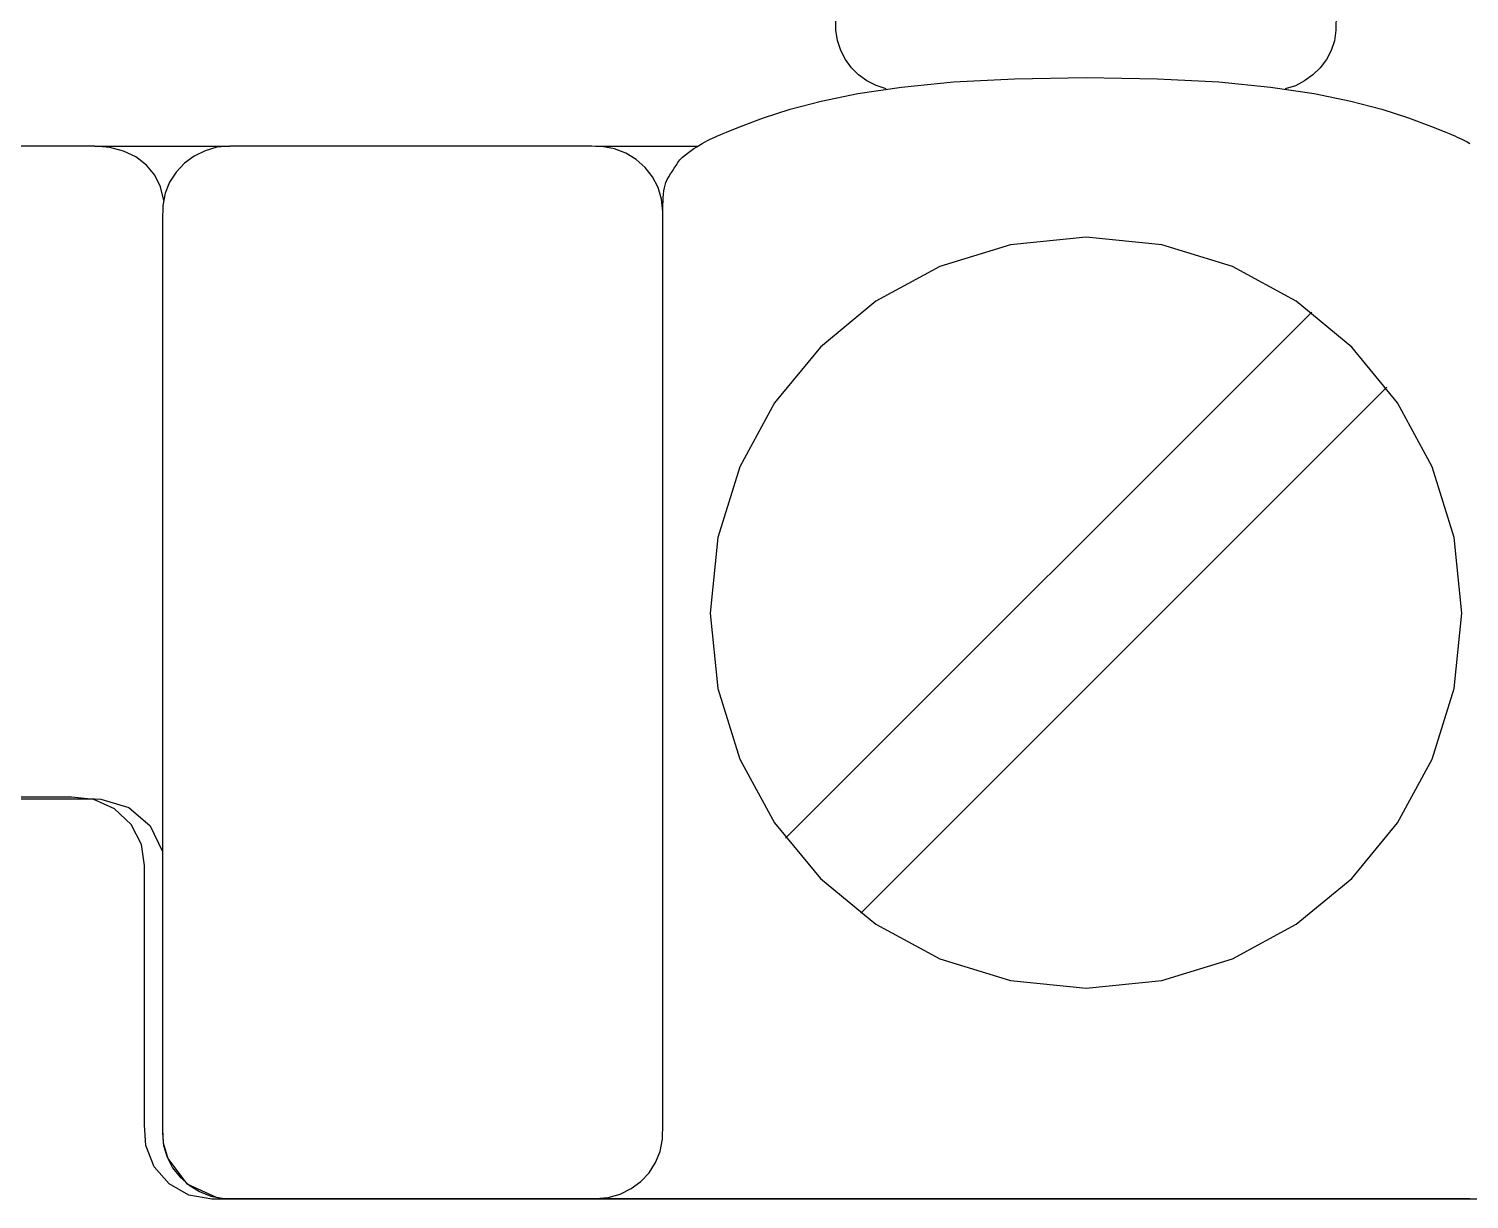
# Model space of a CAD drawing. Extents: x 1 to 47.7, y 0.2 to 35.
# Drawn here: x 32.199 to 32.841, y 10.971 to 11.492 of the extents above; entities that cross this region are included whole.
import ezdxf

# ---------------------------------------------------------------- set-up
doc = ezdxf.new("R2010")
doc.units = 0
doc.header["$MEASUREMENT"] = 0
for name, color, linetype in [('5_1___24__TARGET_LEDS___12', 7, 'CONTINUOUS'), ('6_1__EMPTY_IO_BOARD_POSITI', 7, 'CONTINUOUS'), ('6_2___8__INDEPENDENT_INPUT', 7, 'CONTINUOUS'), ('6_3___8__OPTOISO_INDEPENDE', 7, 'CONTINUOUS'), ('6_4___24__OPTOISO_INDEPEND', 7, 'CONTINUOUS'), ('6_5___8__INDEPENDENT_INPUT', 7, 'CONTINUOUS'), ('6_6___8__INDEPENDENT_INPUT', 7, 'CONTINUOUS'), ('6_7___8__OPTOISO_INDEPENDE', 7, 'CONTINUOUS'), ('6_8___8__OPTOISO_INDEPENDE', 7, 'CONTINUOUS')]:
    doc.layers.add(name, color=color, linetype=linetype)

msp = doc.modelspace()

# ---------------------------------------------------------------- linework, layer by layer
at = {"layer": '5_1___24__TARGET_LEDS___12'}
for points in [[(32.58116, 11.46528), (32.57672, 11.46677), (32.57263, 11.46889), (32.56895, 11.47158), (32.56574, 11.47477), (32.56306, 11.47841), (32.56097, 11.48245), (32.55953, 11.48681), (32.55881, 11.49145), (32.55874, 11.49894)], [(32.78159, 11.49894), (32.78151, 11.49144), (32.78079, 11.48678), (32.77934, 11.48239), (32.77723, 11.47835), (32.77451, 11.47471), (32.77127, 11.47152), (32.76755, 11.46885), (32.76342, 11.46675), (32.75894, 11.46528)], [(32.48174, 11.41061), (32.48175, 11.41211), (32.48177, 11.41368), (32.48182, 11.41528), (32.4819, 11.41688), (32.48202, 11.41844), (32.48219, 11.41992), (32.48242, 11.4213), (32.48271, 11.42252), (32.48313, 11.42366), (32.48373, 11.42491), (32.48442, 11.42616), (32.48517, 11.42743), (32.48598, 11.4287), (32.48682, 11.42997), (32.48766, 11.43124), (32.48849, 11.4325), (32.48928, 11.43374), (32.49051, 11.4349), (32.49182, 11.43596), (32.4931, 11.43696), (32.49436, 11.43789), (32.4956, 11.43875), (32.49683, 11.43956), (32.49806, 11.44032), (32.49929, 11.44103), (32.50053, 11.44169), (32.5017, 11.44231), (32.50279, 11.44287), (32.50385, 11.4434), (32.50491, 11.4439), (32.50602, 11.44441), (32.50722, 11.44494), (32.50855, 11.44551), (32.51005, 11.44612), (32.51636, 11.44861), (32.52664, 11.45242), (32.53843, 11.45623), (32.55225, 11.4599), (32.56863, 11.46325), (32.58809, 11.46614), (32.61116, 11.4684), (32.63836, 11.46987), (32.67022, 11.4704), (32.70208, 11.46987), (32.72928, 11.4684), (32.75235, 11.46614), (32.7718, 11.46325), (32.78818, 11.4599), (32.802, 11.45623), (32.81378, 11.45242), (32.82406, 11.44861), (32.83038, 11.44612), (32.83188, 11.44551), (32.83321, 11.44494), (32.8344, 11.44441), (32.83551, 11.4439), (32.83658, 11.4434), (32.83763, 11.44287), (32.83873, 11.44231), (32.83989, 11.44169), (32.84113, 11.44103)], [(32.25947, 11.41563), (32.2581, 11.42165), (32.25547, 11.42693), (32.25174, 11.43141), (32.24705, 11.435), (32.24156, 11.43765), (32.23542, 11.43929), (32.22879, 11.43985), (32.22455, 11.43985), (32.21363, 11.43985), (32.19869, 11.43985), (32.18242, 11.43985), (32.16749, 11.43985), (32.15657, 11.43985), (32.15233, 11.43985)], [(32.22879, 11.43985), (32.24335, 11.43985)], [(32.24335, 11.43985), (32.2889, 11.43985)], [(32.45175, 11.43985), (32.4973, 11.43985)], [(32.53644, 11.13167), (32.77071, 11.36593)], [(32.56986, 11.09825), (32.80413, 11.33251)], [(32.19343, 11.14909), (32.21103, 11.14909), (32.22319, 11.14909), (32.22862, 11.14909), (32.2315, 11.14898), (32.24391, 11.14524), (32.25345, 11.13709), (32.2589, 11.12574), (32.2589, 11.12357), (32.2589, 11.11752), (32.2589, 11.10831), (32.2589, 11.09666), (32.2589, 11.04002), (32.2589, 11.02694), (32.2589, 11.01572), (32.2589, 11.00709), (32.2589, 11.00175), (32.25924, 10.99589), (32.26125, 10.98896), (32.26982, 10.97777), (32.28285, 10.9717), (32.28659, 10.97119), (32.28851, 10.97111), (32.29093, 10.9711), (32.2957, 10.9711), (32.30319, 10.9711), (32.31335, 10.9711), (32.32613, 10.9711), (32.34148, 10.9711), (32.35932, 10.9711), (32.37962, 10.9711), (32.40231, 10.9711), (32.42734, 10.9711), (32.45465, 10.9711), (32.48419, 10.9711), (32.5159, 10.9711), (32.54973, 10.9711), (32.58561, 10.9711), (32.6235, 10.9711), (32.66334, 10.9711), (32.74865, 10.9711), (32.84107, 10.9711)]]:
    msp.add_lwpolyline(points, dxfattribs=at)
for points in [[(32.48174, 11.41061), (32.4812, 11.41617), (32.47965, 11.42138), (32.47718, 11.42613), (32.47389, 11.43034), (32.4699, 11.4339), (32.46529, 11.43671), (32.46017, 11.43869), (32.45464, 11.43972), (32.45013, 11.43985), (32.43833, 11.43985), (32.41778, 11.43985), (32.39166, 11.43985), (32.36315, 11.43985), (32.33544, 11.43985), (32.3117, 11.43985), (32.29513, 11.43985), (32.2889, 11.43985), (32.2832, 11.43933), (32.27786, 11.43781), (32.27298, 11.43541), (32.26867, 11.43221), (32.26501, 11.42831), (32.26212, 11.42382), (32.26009, 11.41883), (32.25903, 11.41343), (32.2589, 11.40652), (32.2589, 11.37679), (32.2589, 11.32502), (32.2589, 11.25921), (32.2589, 11.1874), (32.2589, 11.11759), (32.2589, 11.0578), (32.2589, 11.01604), (32.2589, 11.00034), (32.25944, 10.99478), (32.26099, 10.98958), (32.26346, 10.98482), (32.26675, 10.98062), (32.27075, 10.97706), (32.27536, 10.97424), (32.28048, 10.97227), (32.28601, 10.97124), (32.29052, 10.9711), (32.30232, 10.9711), (32.32287, 10.9711), (32.349, 10.9711), (32.3775, 10.9711), (32.40521, 10.9711), (32.42895, 10.9711), (32.44552, 10.9711), (32.45175, 10.9711), (32.45745, 10.97163), (32.46279, 10.97314), (32.46767, 10.97555), (32.47198, 10.97875), (32.47563, 10.98264), (32.47852, 10.98714), (32.48054, 10.99213), (32.48161, 10.99753), (32.48174, 11.00444), (32.48174, 11.03416), (32.48174, 11.08594), (32.48174, 11.15174), (32.48174, 11.22356), (32.48174, 11.29337), (32.48174, 11.35316), (32.48174, 11.39491)], [(32.50286, 11.2319), (32.50626, 11.19822), (32.51601, 11.16685), (32.53145, 11.13847), (32.55189, 11.11375), (32.57666, 11.09335), (32.6051, 11.07795), (32.63654, 11.06822), (32.67029, 11.06483), (32.70399, 11.06822), (32.73538, 11.07795), (32.76379, 11.09335), (32.78855, 11.11375), (32.80898, 11.13847), (32.8244, 11.16685), (32.83415, 11.19822), (32.83755, 11.2319), (32.83415, 11.26561), (32.8244, 11.29702), (32.80898, 11.32546), (32.78855, 11.35025), (32.76379, 11.37072), (32.73538, 11.38617), (32.70399, 11.39594), (32.67029, 11.39935), (32.63654, 11.39594), (32.6051, 11.38617), (32.57666, 11.37072), (32.55189, 11.35025), (32.53145, 11.32546), (32.51601, 11.29702), (32.50626, 11.26561)]]:
    msp.add_lwpolyline(points, close=True, dxfattribs=at)
at = {"layer": '6_1__EMPTY_IO_BOARD_POSITI'}
msp.add_lwpolyline([(32.89276, 10.97086), (32.8244, 10.97086), (32.75935, 10.97086), (32.69775, 10.97086), (32.63976, 10.97086), (32.58552, 10.97086), (32.5352, 10.97086), (32.48895, 10.97086), (32.44691, 10.97086), (32.40925, 10.97086), (32.37611, 10.97086), (32.34765, 10.97086), (32.32403, 10.97086), (32.30538, 10.97086), (32.29188, 10.97086), (32.28366, 10.97086), (32.28089, 10.97086), (32.2706, 10.97269), (32.26183, 10.97773), (32.25524, 10.98533), (32.2515, 10.99483), (32.25089, 11.0038), (32.25089, 11.0136), (32.25089, 11.02846), (32.25089, 11.06594), (32.25089, 11.08481), (32.25089, 11.10128), (32.25089, 11.11347), (32.25089, 11.11953), (32.24953, 11.12877), (32.24491, 11.13779), (32.23763, 11.14473), (32.22836, 11.14892), (32.21836, 11.14987), (32.21234, 11.14987), (32.20323, 11.14987), (32.19147, 11.14987)], dxfattribs=at)
at = {"layer": '6_2___8__INDEPENDENT_INPUT'}
for points in [[(32.58116, 11.46528), (32.57672, 11.46677), (32.57263, 11.46889), (32.56895, 11.47158), (32.56574, 11.47477), (32.56306, 11.47841), (32.56097, 11.48245), (32.55953, 11.48681), (32.55881, 11.49145), (32.55874, 11.49894)], [(32.78159, 11.49894), (32.78151, 11.49144), (32.78079, 11.48678), (32.77934, 11.48239), (32.77723, 11.47835), (32.77451, 11.47471), (32.77127, 11.47152), (32.76755, 11.46885), (32.76342, 11.46675), (32.75894, 11.46528)], [(32.48174, 11.41061), (32.48175, 11.41211), (32.48177, 11.41368), (32.48182, 11.41528), (32.4819, 11.41688), (32.48202, 11.41844), (32.48219, 11.41992), (32.48242, 11.4213), (32.48271, 11.42252), (32.48313, 11.42366), (32.48373, 11.42491), (32.48442, 11.42616), (32.48517, 11.42743), (32.48598, 11.4287), (32.48682, 11.42997), (32.48766, 11.43124), (32.48849, 11.4325), (32.48928, 11.43374), (32.49051, 11.4349), (32.49182, 11.43596), (32.4931, 11.43696), (32.49436, 11.43789), (32.4956, 11.43875), (32.49683, 11.43956), (32.49806, 11.44032), (32.49929, 11.44103), (32.50053, 11.44169), (32.5017, 11.44231), (32.50279, 11.44287), (32.50385, 11.4434), (32.50491, 11.4439), (32.50602, 11.44441), (32.50722, 11.44494), (32.50855, 11.44551), (32.51005, 11.44612), (32.51636, 11.44861), (32.52664, 11.45242), (32.53843, 11.45623), (32.55225, 11.4599), (32.56863, 11.46325), (32.58809, 11.46614), (32.61116, 11.4684), (32.63836, 11.46987), (32.67022, 11.4704), (32.70208, 11.46987), (32.72928, 11.4684), (32.75235, 11.46614), (32.7718, 11.46325), (32.78818, 11.4599), (32.802, 11.45623), (32.81378, 11.45242), (32.82406, 11.44861), (32.83038, 11.44612), (32.83188, 11.44551), (32.83321, 11.44494), (32.8344, 11.44441), (32.83551, 11.4439), (32.83658, 11.4434), (32.83763, 11.44287), (32.83873, 11.44231), (32.83989, 11.44169), (32.84113, 11.44103)], [(32.25947, 11.41563), (32.2581, 11.42165), (32.25547, 11.42693), (32.25174, 11.43141), (32.24705, 11.435), (32.24156, 11.43765), (32.23542, 11.43929), (32.22879, 11.43985), (32.22455, 11.43985), (32.21363, 11.43985), (32.19869, 11.43985), (32.18242, 11.43985), (32.16749, 11.43985), (32.15657, 11.43985), (32.15233, 11.43985)], [(32.22879, 11.43985), (32.24335, 11.43985)], [(32.24335, 11.43985), (32.2889, 11.43985)], [(32.45175, 11.43985), (32.4973, 11.43985)], [(32.53644, 11.13167), (32.77071, 11.36593)], [(32.56986, 11.09825), (32.80413, 11.33251)], [(32.19343, 11.14909), (32.21103, 11.14909), (32.22319, 11.14909), (32.22862, 11.14909), (32.2315, 11.14898), (32.24391, 11.14524), (32.25345, 11.13709), (32.2589, 11.12574), (32.2589, 11.12357), (32.2589, 11.11752), (32.2589, 11.10831), (32.2589, 11.09666), (32.2589, 11.04002), (32.2589, 11.02694), (32.2589, 11.01572), (32.2589, 11.00709), (32.2589, 11.00175), (32.25924, 10.99589), (32.26125, 10.98896), (32.26982, 10.97777), (32.28285, 10.9717), (32.28659, 10.97119), (32.28851, 10.97111), (32.29093, 10.9711), (32.2957, 10.9711), (32.30319, 10.9711), (32.31335, 10.9711), (32.32613, 10.9711), (32.34148, 10.9711), (32.35932, 10.9711), (32.37962, 10.9711), (32.40231, 10.9711), (32.42734, 10.9711), (32.45465, 10.9711), (32.48419, 10.9711), (32.5159, 10.9711), (32.54973, 10.9711), (32.58561, 10.9711), (32.6235, 10.9711), (32.66334, 10.9711), (32.74865, 10.9711), (32.84107, 10.9711)]]:
    msp.add_lwpolyline(points, dxfattribs=at)
for points in [[(32.48174, 11.41061), (32.4812, 11.41617), (32.47965, 11.42138), (32.47718, 11.42613), (32.47389, 11.43034), (32.4699, 11.4339), (32.46529, 11.43671), (32.46017, 11.43869), (32.45464, 11.43972), (32.45013, 11.43985), (32.43833, 11.43985), (32.41778, 11.43985), (32.39166, 11.43985), (32.36315, 11.43985), (32.33544, 11.43985), (32.3117, 11.43985), (32.29513, 11.43985), (32.2889, 11.43985), (32.2832, 11.43933), (32.27786, 11.43781), (32.27298, 11.43541), (32.26867, 11.43221), (32.26501, 11.42831), (32.26212, 11.42382), (32.26009, 11.41883), (32.25903, 11.41343), (32.2589, 11.40652), (32.2589, 11.37679), (32.2589, 11.32502), (32.2589, 11.25921), (32.2589, 11.1874), (32.2589, 11.11759), (32.2589, 11.0578), (32.2589, 11.01604), (32.2589, 11.00034), (32.25944, 10.99478), (32.26099, 10.98958), (32.26346, 10.98482), (32.26675, 10.98062), (32.27075, 10.97706), (32.27536, 10.97424), (32.28048, 10.97227), (32.28601, 10.97124), (32.29052, 10.9711), (32.30232, 10.9711), (32.32287, 10.9711), (32.349, 10.9711), (32.3775, 10.9711), (32.40521, 10.9711), (32.42895, 10.9711), (32.44552, 10.9711), (32.45175, 10.9711), (32.45745, 10.97163), (32.46279, 10.97314), (32.46767, 10.97555), (32.47198, 10.97875), (32.47563, 10.98264), (32.47852, 10.98714), (32.48054, 10.99213), (32.48161, 10.99753), (32.48174, 11.00444), (32.48174, 11.03416), (32.48174, 11.08594), (32.48174, 11.15174), (32.48174, 11.22356), (32.48174, 11.29337), (32.48174, 11.35316), (32.48174, 11.39491)], [(32.50286, 11.2319), (32.50626, 11.19822), (32.51601, 11.16685), (32.53145, 11.13847), (32.55189, 11.11375), (32.57666, 11.09335), (32.6051, 11.07795), (32.63654, 11.06822), (32.67029, 11.06483), (32.70399, 11.06822), (32.73538, 11.07795), (32.76379, 11.09335), (32.78855, 11.11375), (32.80898, 11.13847), (32.8244, 11.16685), (32.83415, 11.19822), (32.83755, 11.2319), (32.83415, 11.26561), (32.8244, 11.29702), (32.80898, 11.32546), (32.78855, 11.35025), (32.76379, 11.37072), (32.73538, 11.38617), (32.70399, 11.39594), (32.67029, 11.39935), (32.63654, 11.39594), (32.6051, 11.38617), (32.57666, 11.37072), (32.55189, 11.35025), (32.53145, 11.32546), (32.51601, 11.29702), (32.50626, 11.26561)]]:
    msp.add_lwpolyline(points, close=True, dxfattribs=at)
at = {"layer": '6_3___8__OPTOISO_INDEPENDE'}
for points in [[(32.58116, 11.46528), (32.57672, 11.46677), (32.57263, 11.46889), (32.56895, 11.47158), (32.56574, 11.47477), (32.56306, 11.47841), (32.56097, 11.48245), (32.55953, 11.48681), (32.55881, 11.49145), (32.55874, 11.49894)], [(32.78159, 11.49894), (32.78151, 11.49144), (32.78079, 11.48678), (32.77934, 11.48239), (32.77723, 11.47835), (32.77451, 11.47471), (32.77127, 11.47152), (32.76755, 11.46885), (32.76342, 11.46675), (32.75894, 11.46528)], [(32.48174, 11.41061), (32.48175, 11.41211), (32.48177, 11.41368), (32.48182, 11.41528), (32.4819, 11.41688), (32.48202, 11.41844), (32.48219, 11.41992), (32.48242, 11.4213), (32.48271, 11.42252), (32.48313, 11.42366), (32.48373, 11.42491), (32.48442, 11.42616), (32.48517, 11.42743), (32.48598, 11.4287), (32.48682, 11.42997), (32.48766, 11.43124), (32.48849, 11.4325), (32.48928, 11.43374), (32.49051, 11.4349), (32.49182, 11.43596), (32.4931, 11.43696), (32.49436, 11.43789), (32.4956, 11.43875), (32.49683, 11.43956), (32.49806, 11.44032), (32.49929, 11.44103), (32.50053, 11.44169), (32.5017, 11.44231), (32.50279, 11.44287), (32.50385, 11.4434), (32.50491, 11.4439), (32.50602, 11.44441), (32.50722, 11.44494), (32.50855, 11.44551), (32.51005, 11.44612), (32.51636, 11.44861), (32.52664, 11.45242), (32.53843, 11.45623), (32.55225, 11.4599), (32.56863, 11.46325), (32.58809, 11.46614), (32.61116, 11.4684), (32.63836, 11.46987), (32.67022, 11.4704), (32.70208, 11.46987), (32.72928, 11.4684), (32.75235, 11.46614), (32.7718, 11.46325), (32.78818, 11.4599), (32.802, 11.45623), (32.81378, 11.45242), (32.82406, 11.44861), (32.83038, 11.44612), (32.83188, 11.44551), (32.83321, 11.44494), (32.8344, 11.44441), (32.83551, 11.4439), (32.83658, 11.4434), (32.83763, 11.44287), (32.83873, 11.44231), (32.83989, 11.44169), (32.84113, 11.44103)], [(32.25947, 11.41563), (32.2581, 11.42165), (32.25547, 11.42693), (32.25174, 11.43141), (32.24705, 11.435), (32.24156, 11.43765), (32.23542, 11.43929), (32.22879, 11.43985), (32.22455, 11.43985), (32.21363, 11.43985), (32.19869, 11.43985), (32.18242, 11.43985), (32.16749, 11.43985), (32.15657, 11.43985), (32.15233, 11.43985)], [(32.22879, 11.43985), (32.24335, 11.43985)], [(32.24335, 11.43985), (32.2889, 11.43985)], [(32.45175, 11.43985), (32.4973, 11.43985)], [(32.53644, 11.13167), (32.77071, 11.36593)], [(32.56986, 11.09825), (32.80413, 11.33251)], [(32.19343, 11.14909), (32.21103, 11.14909), (32.22319, 11.14909), (32.22862, 11.14909), (32.2315, 11.14898), (32.24391, 11.14524), (32.25345, 11.13709), (32.2589, 11.12574), (32.2589, 11.12357), (32.2589, 11.11752), (32.2589, 11.10831), (32.2589, 11.09666), (32.2589, 11.04002), (32.2589, 11.02694), (32.2589, 11.01572), (32.2589, 11.00709), (32.2589, 11.00175), (32.25924, 10.99589), (32.26125, 10.98896), (32.26982, 10.97777), (32.28285, 10.9717), (32.28659, 10.97119), (32.28851, 10.97111), (32.29093, 10.9711), (32.2957, 10.9711), (32.30319, 10.9711), (32.31335, 10.9711), (32.32613, 10.9711), (32.34148, 10.9711), (32.35932, 10.9711), (32.37962, 10.9711), (32.40231, 10.9711), (32.42734, 10.9711), (32.45465, 10.9711), (32.48419, 10.9711), (32.5159, 10.9711), (32.54973, 10.9711), (32.58561, 10.9711), (32.6235, 10.9711), (32.66334, 10.9711), (32.74865, 10.9711), (32.84107, 10.9711)]]:
    msp.add_lwpolyline(points, dxfattribs=at)
for points in [[(32.48174, 11.41061), (32.4812, 11.41617), (32.47965, 11.42138), (32.47718, 11.42613), (32.47389, 11.43034), (32.4699, 11.4339), (32.46529, 11.43671), (32.46017, 11.43869), (32.45464, 11.43972), (32.45013, 11.43985), (32.43833, 11.43985), (32.41778, 11.43985), (32.39166, 11.43985), (32.36315, 11.43985), (32.33544, 11.43985), (32.3117, 11.43985), (32.29513, 11.43985), (32.2889, 11.43985), (32.2832, 11.43933), (32.27786, 11.43781), (32.27298, 11.43541), (32.26867, 11.43221), (32.26501, 11.42831), (32.26212, 11.42382), (32.26009, 11.41883), (32.25903, 11.41343), (32.2589, 11.40652), (32.2589, 11.37679), (32.2589, 11.32502), (32.2589, 11.25921), (32.2589, 11.1874), (32.2589, 11.11759), (32.2589, 11.0578), (32.2589, 11.01604), (32.2589, 11.00034), (32.25944, 10.99478), (32.26099, 10.98958), (32.26346, 10.98482), (32.26675, 10.98062), (32.27075, 10.97706), (32.27536, 10.97424), (32.28048, 10.97227), (32.28601, 10.97124), (32.29052, 10.9711), (32.30232, 10.9711), (32.32287, 10.9711), (32.349, 10.9711), (32.3775, 10.9711), (32.40521, 10.9711), (32.42895, 10.9711), (32.44552, 10.9711), (32.45175, 10.9711), (32.45745, 10.97163), (32.46279, 10.97314), (32.46767, 10.97555), (32.47198, 10.97875), (32.47563, 10.98264), (32.47852, 10.98714), (32.48054, 10.99213), (32.48161, 10.99753), (32.48174, 11.00444), (32.48174, 11.03416), (32.48174, 11.08594), (32.48174, 11.15174), (32.48174, 11.22356), (32.48174, 11.29337), (32.48174, 11.35316), (32.48174, 11.39491)], [(32.50286, 11.2319), (32.50626, 11.19822), (32.51601, 11.16685), (32.53145, 11.13847), (32.55189, 11.11375), (32.57666, 11.09335), (32.6051, 11.07795), (32.63654, 11.06822), (32.67029, 11.06483), (32.70399, 11.06822), (32.73538, 11.07795), (32.76379, 11.09335), (32.78855, 11.11375), (32.80898, 11.13847), (32.8244, 11.16685), (32.83415, 11.19822), (32.83755, 11.2319), (32.83415, 11.26561), (32.8244, 11.29702), (32.80898, 11.32546), (32.78855, 11.35025), (32.76379, 11.37072), (32.73538, 11.38617), (32.70399, 11.39594), (32.67029, 11.39935), (32.63654, 11.39594), (32.6051, 11.38617), (32.57666, 11.37072), (32.55189, 11.35025), (32.53145, 11.32546), (32.51601, 11.29702), (32.50626, 11.26561)]]:
    msp.add_lwpolyline(points, close=True, dxfattribs=at)
at = {"layer": '6_4___24__OPTOISO_INDEPEND'}
for points in [[(32.58116, 11.46528), (32.57672, 11.46677), (32.57263, 11.46889), (32.56895, 11.47158), (32.56574, 11.47477), (32.56306, 11.47841), (32.56097, 11.48245), (32.55953, 11.48681), (32.55881, 11.49145), (32.55874, 11.49894)], [(32.78159, 11.49894), (32.78151, 11.49144), (32.78079, 11.48678), (32.77934, 11.48239), (32.77723, 11.47835), (32.77451, 11.47471), (32.77127, 11.47152), (32.76755, 11.46885), (32.76342, 11.46675), (32.75894, 11.46528)], [(32.48174, 11.41061), (32.48175, 11.41211), (32.48177, 11.41368), (32.48182, 11.41528), (32.4819, 11.41688), (32.48202, 11.41844), (32.48219, 11.41992), (32.48242, 11.4213), (32.48271, 11.42252), (32.48313, 11.42366), (32.48373, 11.42491), (32.48442, 11.42616), (32.48517, 11.42743), (32.48598, 11.4287), (32.48682, 11.42997), (32.48766, 11.43124), (32.48849, 11.4325), (32.48928, 11.43374), (32.49051, 11.4349), (32.49182, 11.43596), (32.4931, 11.43696), (32.49436, 11.43789), (32.4956, 11.43875), (32.49683, 11.43956), (32.49806, 11.44032), (32.49929, 11.44103), (32.50053, 11.44169), (32.5017, 11.44231), (32.50279, 11.44287), (32.50385, 11.4434), (32.50491, 11.4439), (32.50602, 11.44441), (32.50722, 11.44494), (32.50855, 11.44551), (32.51005, 11.44612), (32.51636, 11.44861), (32.52664, 11.45242), (32.53843, 11.45623), (32.55225, 11.4599), (32.56863, 11.46325), (32.58809, 11.46614), (32.61116, 11.4684), (32.63836, 11.46987), (32.67022, 11.4704), (32.70208, 11.46987), (32.72928, 11.4684), (32.75235, 11.46614), (32.7718, 11.46325), (32.78818, 11.4599), (32.802, 11.45623), (32.81378, 11.45242), (32.82406, 11.44861), (32.83038, 11.44612), (32.83188, 11.44551), (32.83321, 11.44494), (32.8344, 11.44441), (32.83551, 11.4439), (32.83658, 11.4434), (32.83763, 11.44287), (32.83873, 11.44231), (32.83989, 11.44169), (32.84113, 11.44103)], [(32.25947, 11.41563), (32.2581, 11.42165), (32.25547, 11.42693), (32.25174, 11.43141), (32.24705, 11.435), (32.24156, 11.43765), (32.23542, 11.43929), (32.22879, 11.43985), (32.22455, 11.43985), (32.21363, 11.43985), (32.19869, 11.43985), (32.18242, 11.43985), (32.16749, 11.43985), (32.15657, 11.43985), (32.15233, 11.43985)], [(32.22879, 11.43985), (32.24335, 11.43985)], [(32.24335, 11.43985), (32.2889, 11.43985)], [(32.45175, 11.43985), (32.4973, 11.43985)], [(32.53644, 11.13167), (32.77071, 11.36593)], [(32.56986, 11.09825), (32.80413, 11.33251)], [(32.19343, 11.14909), (32.21103, 11.14909), (32.22319, 11.14909), (32.22862, 11.14909), (32.2315, 11.14898), (32.24391, 11.14524), (32.25345, 11.13709), (32.2589, 11.12574), (32.2589, 11.12357), (32.2589, 11.11752), (32.2589, 11.10831), (32.2589, 11.09666), (32.2589, 11.04002), (32.2589, 11.02694), (32.2589, 11.01572), (32.2589, 11.00709), (32.2589, 11.00175), (32.25924, 10.99589), (32.26125, 10.98896), (32.26982, 10.97777), (32.28285, 10.9717), (32.28659, 10.97119), (32.28851, 10.97111), (32.29093, 10.9711), (32.2957, 10.9711), (32.30319, 10.9711), (32.31335, 10.9711), (32.32613, 10.9711), (32.34148, 10.9711), (32.35932, 10.9711), (32.37962, 10.9711), (32.40231, 10.9711), (32.42734, 10.9711), (32.45465, 10.9711), (32.48419, 10.9711), (32.5159, 10.9711), (32.54973, 10.9711), (32.58561, 10.9711), (32.6235, 10.9711), (32.66334, 10.9711), (32.74865, 10.9711), (32.84107, 10.9711)]]:
    msp.add_lwpolyline(points, dxfattribs=at)
for points in [[(32.48174, 11.41061), (32.4812, 11.41617), (32.47965, 11.42138), (32.47718, 11.42613), (32.47389, 11.43034), (32.4699, 11.4339), (32.46529, 11.43671), (32.46017, 11.43869), (32.45464, 11.43972), (32.45013, 11.43985), (32.43833, 11.43985), (32.41778, 11.43985), (32.39166, 11.43985), (32.36315, 11.43985), (32.33544, 11.43985), (32.3117, 11.43985), (32.29513, 11.43985), (32.2889, 11.43985), (32.2832, 11.43933), (32.27786, 11.43781), (32.27298, 11.43541), (32.26867, 11.43221), (32.26501, 11.42831), (32.26212, 11.42382), (32.26009, 11.41883), (32.25903, 11.41343), (32.2589, 11.40652), (32.2589, 11.37679), (32.2589, 11.32502), (32.2589, 11.25921), (32.2589, 11.1874), (32.2589, 11.11759), (32.2589, 11.0578), (32.2589, 11.01604), (32.2589, 11.00034), (32.25944, 10.99478), (32.26099, 10.98958), (32.26346, 10.98482), (32.26675, 10.98062), (32.27075, 10.97706), (32.27536, 10.97424), (32.28048, 10.97227), (32.28601, 10.97124), (32.29052, 10.9711), (32.30232, 10.9711), (32.32287, 10.9711), (32.349, 10.9711), (32.3775, 10.9711), (32.40521, 10.9711), (32.42895, 10.9711), (32.44552, 10.9711), (32.45175, 10.9711), (32.45745, 10.97163), (32.46279, 10.97314), (32.46767, 10.97555), (32.47198, 10.97875), (32.47563, 10.98264), (32.47852, 10.98714), (32.48054, 10.99213), (32.48161, 10.99753), (32.48174, 11.00444), (32.48174, 11.03416), (32.48174, 11.08594), (32.48174, 11.15174), (32.48174, 11.22356), (32.48174, 11.29337), (32.48174, 11.35316), (32.48174, 11.39491)], [(32.50286, 11.2319), (32.50626, 11.19822), (32.51601, 11.16685), (32.53145, 11.13847), (32.55189, 11.11375), (32.57666, 11.09335), (32.6051, 11.07795), (32.63654, 11.06822), (32.67029, 11.06483), (32.70399, 11.06822), (32.73538, 11.07795), (32.76379, 11.09335), (32.78855, 11.11375), (32.80898, 11.13847), (32.8244, 11.16685), (32.83415, 11.19822), (32.83755, 11.2319), (32.83415, 11.26561), (32.8244, 11.29702), (32.80898, 11.32546), (32.78855, 11.35025), (32.76379, 11.37072), (32.73538, 11.38617), (32.70399, 11.39594), (32.67029, 11.39935), (32.63654, 11.39594), (32.6051, 11.38617), (32.57666, 11.37072), (32.55189, 11.35025), (32.53145, 11.32546), (32.51601, 11.29702), (32.50626, 11.26561)]]:
    msp.add_lwpolyline(points, close=True, dxfattribs=at)
at = {"layer": '6_5___8__INDEPENDENT_INPUT'}
for points in [[(32.58116, 11.46528), (32.57672, 11.46677), (32.57263, 11.46889), (32.56895, 11.47158), (32.56574, 11.47477), (32.56306, 11.47841), (32.56097, 11.48245), (32.55953, 11.48681), (32.55881, 11.49145), (32.55874, 11.49894)], [(32.78159, 11.49894), (32.78151, 11.49144), (32.78079, 11.48678), (32.77934, 11.48239), (32.77723, 11.47835), (32.77451, 11.47471), (32.77127, 11.47152), (32.76755, 11.46885), (32.76342, 11.46675), (32.75894, 11.46528)], [(32.48174, 11.41061), (32.48175, 11.41211), (32.48177, 11.41368), (32.48182, 11.41528), (32.4819, 11.41688), (32.48202, 11.41844), (32.48219, 11.41992), (32.48242, 11.4213), (32.48271, 11.42252), (32.48313, 11.42366), (32.48373, 11.42491), (32.48442, 11.42616), (32.48517, 11.42743), (32.48598, 11.4287), (32.48682, 11.42997), (32.48766, 11.43124), (32.48849, 11.4325), (32.48928, 11.43374), (32.49051, 11.4349), (32.49182, 11.43596), (32.4931, 11.43696), (32.49436, 11.43789), (32.4956, 11.43875), (32.49683, 11.43956), (32.49806, 11.44032), (32.49929, 11.44103), (32.50053, 11.44169), (32.5017, 11.44231), (32.50279, 11.44287), (32.50385, 11.4434), (32.50491, 11.4439), (32.50602, 11.44441), (32.50722, 11.44494), (32.50855, 11.44551), (32.51005, 11.44612), (32.51636, 11.44861), (32.52664, 11.45242), (32.53843, 11.45623), (32.55225, 11.4599), (32.56863, 11.46325), (32.58809, 11.46614), (32.61116, 11.4684), (32.63836, 11.46987), (32.67022, 11.4704), (32.70208, 11.46987), (32.72928, 11.4684), (32.75235, 11.46614), (32.7718, 11.46325), (32.78818, 11.4599), (32.802, 11.45623), (32.81378, 11.45242), (32.82406, 11.44861), (32.83038, 11.44612), (32.83188, 11.44551), (32.83321, 11.44494), (32.8344, 11.44441), (32.83551, 11.4439), (32.83658, 11.4434), (32.83763, 11.44287), (32.83873, 11.44231), (32.83989, 11.44169), (32.84113, 11.44103)], [(32.25947, 11.41563), (32.2581, 11.42165), (32.25547, 11.42693), (32.25174, 11.43141), (32.24705, 11.435), (32.24156, 11.43765), (32.23542, 11.43929), (32.22879, 11.43985), (32.22455, 11.43985), (32.21363, 11.43985), (32.19869, 11.43985), (32.18242, 11.43985), (32.16749, 11.43985), (32.15657, 11.43985), (32.15233, 11.43985)], [(32.22879, 11.43985), (32.24335, 11.43985)], [(32.24335, 11.43985), (32.2889, 11.43985)], [(32.45175, 11.43985), (32.4973, 11.43985)], [(32.53644, 11.13167), (32.77071, 11.36593)], [(32.56986, 11.09825), (32.80413, 11.33251)], [(32.19343, 11.14909), (32.21103, 11.14909), (32.22319, 11.14909), (32.22862, 11.14909), (32.2315, 11.14898), (32.24391, 11.14524), (32.25345, 11.13709), (32.2589, 11.12574), (32.2589, 11.12357), (32.2589, 11.11752), (32.2589, 11.10831), (32.2589, 11.09666), (32.2589, 11.04002), (32.2589, 11.02694), (32.2589, 11.01572), (32.2589, 11.00709), (32.2589, 11.00175), (32.25924, 10.99589), (32.26125, 10.98896), (32.26982, 10.97777), (32.28285, 10.9717), (32.28659, 10.97119), (32.28851, 10.97111), (32.29093, 10.9711), (32.2957, 10.9711), (32.30319, 10.9711), (32.31335, 10.9711), (32.32613, 10.9711), (32.34148, 10.9711), (32.35932, 10.9711), (32.37962, 10.9711), (32.40231, 10.9711), (32.42734, 10.9711), (32.45465, 10.9711), (32.48419, 10.9711), (32.5159, 10.9711), (32.54973, 10.9711), (32.58561, 10.9711), (32.6235, 10.9711), (32.66334, 10.9711), (32.74865, 10.9711), (32.84107, 10.9711)]]:
    msp.add_lwpolyline(points, dxfattribs=at)
for points in [[(32.48174, 11.41061), (32.4812, 11.41617), (32.47965, 11.42138), (32.47718, 11.42613), (32.47389, 11.43034), (32.4699, 11.4339), (32.46529, 11.43671), (32.46017, 11.43869), (32.45464, 11.43972), (32.45013, 11.43985), (32.43833, 11.43985), (32.41778, 11.43985), (32.39166, 11.43985), (32.36315, 11.43985), (32.33544, 11.43985), (32.3117, 11.43985), (32.29513, 11.43985), (32.2889, 11.43985), (32.2832, 11.43933), (32.27786, 11.43781), (32.27298, 11.43541), (32.26867, 11.43221), (32.26501, 11.42831), (32.26212, 11.42382), (32.26009, 11.41883), (32.25903, 11.41343), (32.2589, 11.40652), (32.2589, 11.37679), (32.2589, 11.32502), (32.2589, 11.25921), (32.2589, 11.1874), (32.2589, 11.11759), (32.2589, 11.0578), (32.2589, 11.01604), (32.2589, 11.00034), (32.25944, 10.99478), (32.26099, 10.98958), (32.26346, 10.98482), (32.26675, 10.98062), (32.27075, 10.97706), (32.27536, 10.97424), (32.28048, 10.97227), (32.28601, 10.97124), (32.29052, 10.9711), (32.30232, 10.9711), (32.32287, 10.9711), (32.349, 10.9711), (32.3775, 10.9711), (32.40521, 10.9711), (32.42895, 10.9711), (32.44552, 10.9711), (32.45175, 10.9711), (32.45745, 10.97163), (32.46279, 10.97314), (32.46767, 10.97555), (32.47198, 10.97875), (32.47563, 10.98264), (32.47852, 10.98714), (32.48054, 10.99213), (32.48161, 10.99753), (32.48174, 11.00444), (32.48174, 11.03416), (32.48174, 11.08594), (32.48174, 11.15174), (32.48174, 11.22356), (32.48174, 11.29337), (32.48174, 11.35316), (32.48174, 11.39491)], [(32.50286, 11.2319), (32.50626, 11.19822), (32.51601, 11.16685), (32.53145, 11.13847), (32.55189, 11.11375), (32.57666, 11.09335), (32.6051, 11.07795), (32.63654, 11.06822), (32.67029, 11.06483), (32.70399, 11.06822), (32.73538, 11.07795), (32.76379, 11.09335), (32.78855, 11.11375), (32.80898, 11.13847), (32.8244, 11.16685), (32.83415, 11.19822), (32.83755, 11.2319), (32.83415, 11.26561), (32.8244, 11.29702), (32.80898, 11.32546), (32.78855, 11.35025), (32.76379, 11.37072), (32.73538, 11.38617), (32.70399, 11.39594), (32.67029, 11.39935), (32.63654, 11.39594), (32.6051, 11.38617), (32.57666, 11.37072), (32.55189, 11.35025), (32.53145, 11.32546), (32.51601, 11.29702), (32.50626, 11.26561)]]:
    msp.add_lwpolyline(points, close=True, dxfattribs=at)
at = {"layer": '6_6___8__INDEPENDENT_INPUT'}
for points in [[(32.58116, 11.46528), (32.57672, 11.46677), (32.57263, 11.46889), (32.56895, 11.47158), (32.56574, 11.47477), (32.56306, 11.47841), (32.56097, 11.48245), (32.55953, 11.48681), (32.55881, 11.49145), (32.55874, 11.49894)], [(32.78159, 11.49894), (32.78151, 11.49144), (32.78079, 11.48678), (32.77934, 11.48239), (32.77723, 11.47835), (32.77451, 11.47471), (32.77127, 11.47152), (32.76755, 11.46885), (32.76342, 11.46675), (32.75894, 11.46528)], [(32.48174, 11.41061), (32.48175, 11.41211), (32.48177, 11.41368), (32.48182, 11.41528), (32.4819, 11.41688), (32.48202, 11.41844), (32.48219, 11.41992), (32.48242, 11.4213), (32.48271, 11.42252), (32.48313, 11.42366), (32.48373, 11.42491), (32.48442, 11.42616), (32.48517, 11.42743), (32.48598, 11.4287), (32.48682, 11.42997), (32.48766, 11.43124), (32.48849, 11.4325), (32.48928, 11.43374), (32.49051, 11.4349), (32.49182, 11.43596), (32.4931, 11.43696), (32.49436, 11.43789), (32.4956, 11.43875), (32.49683, 11.43956), (32.49806, 11.44032), (32.49929, 11.44103), (32.50053, 11.44169), (32.5017, 11.44231), (32.50279, 11.44287), (32.50385, 11.4434), (32.50491, 11.4439), (32.50602, 11.44441), (32.50722, 11.44494), (32.50855, 11.44551), (32.51005, 11.44612), (32.51636, 11.44861), (32.52664, 11.45242), (32.53843, 11.45623), (32.55225, 11.4599), (32.56863, 11.46325), (32.58809, 11.46614), (32.61116, 11.4684), (32.63836, 11.46987), (32.67022, 11.4704), (32.70208, 11.46987), (32.72928, 11.4684), (32.75235, 11.46614), (32.7718, 11.46325), (32.78818, 11.4599), (32.802, 11.45623), (32.81378, 11.45242), (32.82406, 11.44861), (32.83038, 11.44612), (32.83188, 11.44551), (32.83321, 11.44494), (32.8344, 11.44441), (32.83551, 11.4439), (32.83658, 11.4434), (32.83763, 11.44287), (32.83873, 11.44231), (32.83989, 11.44169), (32.84113, 11.44103)], [(32.25947, 11.41563), (32.2581, 11.42165), (32.25547, 11.42693), (32.25174, 11.43141), (32.24705, 11.435), (32.24156, 11.43765), (32.23542, 11.43929), (32.22879, 11.43985), (32.22455, 11.43985), (32.21363, 11.43985), (32.19869, 11.43985), (32.18242, 11.43985), (32.16749, 11.43985), (32.15657, 11.43985), (32.15233, 11.43985)], [(32.22879, 11.43985), (32.24335, 11.43985)], [(32.24335, 11.43985), (32.2889, 11.43985)], [(32.45175, 11.43985), (32.4973, 11.43985)], [(32.53644, 11.13167), (32.77071, 11.36593)], [(32.56986, 11.09825), (32.80413, 11.33251)], [(32.19343, 11.14909), (32.21103, 11.14909), (32.22319, 11.14909), (32.22862, 11.14909), (32.2315, 11.14898), (32.24391, 11.14524), (32.25345, 11.13709), (32.2589, 11.12574), (32.2589, 11.12357), (32.2589, 11.11752), (32.2589, 11.10831), (32.2589, 11.09666), (32.2589, 11.04002), (32.2589, 11.02694), (32.2589, 11.01572), (32.2589, 11.00709), (32.2589, 11.00175), (32.25924, 10.99589), (32.26125, 10.98896), (32.26982, 10.97777), (32.28285, 10.9717), (32.28659, 10.97119), (32.28851, 10.97111), (32.29093, 10.9711), (32.2957, 10.9711), (32.30319, 10.9711), (32.31335, 10.9711), (32.32613, 10.9711), (32.34148, 10.9711), (32.35932, 10.9711), (32.37962, 10.9711), (32.40231, 10.9711), (32.42734, 10.9711), (32.45465, 10.9711), (32.48419, 10.9711), (32.5159, 10.9711), (32.54973, 10.9711), (32.58561, 10.9711), (32.6235, 10.9711), (32.66334, 10.9711), (32.74865, 10.9711), (32.84107, 10.9711)]]:
    msp.add_lwpolyline(points, dxfattribs=at)
for points in [[(32.48174, 11.41061), (32.4812, 11.41617), (32.47965, 11.42138), (32.47718, 11.42613), (32.47389, 11.43034), (32.4699, 11.4339), (32.46529, 11.43671), (32.46017, 11.43869), (32.45464, 11.43972), (32.45013, 11.43985), (32.43833, 11.43985), (32.41778, 11.43985), (32.39166, 11.43985), (32.36315, 11.43985), (32.33544, 11.43985), (32.3117, 11.43985), (32.29513, 11.43985), (32.2889, 11.43985), (32.2832, 11.43933), (32.27786, 11.43781), (32.27298, 11.43541), (32.26867, 11.43221), (32.26501, 11.42831), (32.26212, 11.42382), (32.26009, 11.41883), (32.25903, 11.41343), (32.2589, 11.40652), (32.2589, 11.37679), (32.2589, 11.32502), (32.2589, 11.25921), (32.2589, 11.1874), (32.2589, 11.11759), (32.2589, 11.0578), (32.2589, 11.01604), (32.2589, 11.00034), (32.25944, 10.99478), (32.26099, 10.98958), (32.26346, 10.98482), (32.26675, 10.98062), (32.27075, 10.97706), (32.27536, 10.97424), (32.28048, 10.97227), (32.28601, 10.97124), (32.29052, 10.9711), (32.30232, 10.9711), (32.32287, 10.9711), (32.349, 10.9711), (32.3775, 10.9711), (32.40521, 10.9711), (32.42895, 10.9711), (32.44552, 10.9711), (32.45175, 10.9711), (32.45745, 10.97163), (32.46279, 10.97314), (32.46767, 10.97555), (32.47198, 10.97875), (32.47563, 10.98264), (32.47852, 10.98714), (32.48054, 10.99213), (32.48161, 10.99753), (32.48174, 11.00444), (32.48174, 11.03416), (32.48174, 11.08594), (32.48174, 11.15174), (32.48174, 11.22356), (32.48174, 11.29337), (32.48174, 11.35316), (32.48174, 11.39491)], [(32.50286, 11.2319), (32.50626, 11.19822), (32.51601, 11.16685), (32.53145, 11.13847), (32.55189, 11.11375), (32.57666, 11.09335), (32.6051, 11.07795), (32.63654, 11.06822), (32.67029, 11.06483), (32.70399, 11.06822), (32.73538, 11.07795), (32.76379, 11.09335), (32.78855, 11.11375), (32.80898, 11.13847), (32.8244, 11.16685), (32.83415, 11.19822), (32.83755, 11.2319), (32.83415, 11.26561), (32.8244, 11.29702), (32.80898, 11.32546), (32.78855, 11.35025), (32.76379, 11.37072), (32.73538, 11.38617), (32.70399, 11.39594), (32.67029, 11.39935), (32.63654, 11.39594), (32.6051, 11.38617), (32.57666, 11.37072), (32.55189, 11.35025), (32.53145, 11.32546), (32.51601, 11.29702), (32.50626, 11.26561)]]:
    msp.add_lwpolyline(points, close=True, dxfattribs=at)
at = {"layer": '6_7___8__OPTOISO_INDEPENDE'}
for points in [[(32.58116, 11.46528), (32.57672, 11.46677), (32.57263, 11.46889), (32.56895, 11.47158), (32.56574, 11.47477), (32.56306, 11.47841), (32.56097, 11.48245), (32.55953, 11.48681), (32.55881, 11.49145), (32.55874, 11.49894)], [(32.78159, 11.49894), (32.78151, 11.49144), (32.78079, 11.48678), (32.77934, 11.48239), (32.77723, 11.47835), (32.77451, 11.47471), (32.77127, 11.47152), (32.76755, 11.46885), (32.76342, 11.46675), (32.75894, 11.46528)], [(32.48174, 11.41061), (32.48175, 11.41211), (32.48177, 11.41368), (32.48182, 11.41528), (32.4819, 11.41688), (32.48202, 11.41844), (32.48219, 11.41992), (32.48242, 11.4213), (32.48271, 11.42252), (32.48313, 11.42366), (32.48373, 11.42491), (32.48442, 11.42616), (32.48517, 11.42743), (32.48598, 11.4287), (32.48682, 11.42997), (32.48766, 11.43124), (32.48849, 11.4325), (32.48928, 11.43374), (32.49051, 11.4349), (32.49182, 11.43596), (32.4931, 11.43696), (32.49436, 11.43789), (32.4956, 11.43875), (32.49683, 11.43956), (32.49806, 11.44032), (32.49929, 11.44103), (32.50053, 11.44169), (32.5017, 11.44231), (32.50279, 11.44287), (32.50385, 11.4434), (32.50491, 11.4439), (32.50602, 11.44441), (32.50722, 11.44494), (32.50855, 11.44551), (32.51005, 11.44612), (32.51636, 11.44861), (32.52664, 11.45242), (32.53843, 11.45623), (32.55225, 11.4599), (32.56863, 11.46325), (32.58809, 11.46614), (32.61116, 11.4684), (32.63836, 11.46987), (32.67022, 11.4704), (32.70208, 11.46987), (32.72928, 11.4684), (32.75235, 11.46614), (32.7718, 11.46325), (32.78818, 11.4599), (32.802, 11.45623), (32.81378, 11.45242), (32.82406, 11.44861), (32.83038, 11.44612), (32.83188, 11.44551), (32.83321, 11.44494), (32.8344, 11.44441), (32.83551, 11.4439), (32.83658, 11.4434), (32.83763, 11.44287), (32.83873, 11.44231), (32.83989, 11.44169), (32.84113, 11.44103)], [(32.25947, 11.41563), (32.2581, 11.42165), (32.25547, 11.42693), (32.25174, 11.43141), (32.24705, 11.435), (32.24156, 11.43765), (32.23542, 11.43929), (32.22879, 11.43985), (32.22455, 11.43985), (32.21363, 11.43985), (32.19869, 11.43985), (32.18242, 11.43985), (32.16749, 11.43985), (32.15657, 11.43985), (32.15233, 11.43985)], [(32.22879, 11.43985), (32.24335, 11.43985)], [(32.24335, 11.43985), (32.2889, 11.43985)], [(32.45175, 11.43985), (32.4973, 11.43985)], [(32.53644, 11.13167), (32.77071, 11.36593)], [(32.56986, 11.09825), (32.80413, 11.33251)], [(32.19343, 11.14909), (32.21103, 11.14909), (32.22319, 11.14909), (32.22862, 11.14909), (32.2315, 11.14898), (32.24391, 11.14524), (32.25345, 11.13709), (32.2589, 11.12574), (32.2589, 11.12357), (32.2589, 11.11752), (32.2589, 11.10831), (32.2589, 11.09666), (32.2589, 11.04002), (32.2589, 11.02694), (32.2589, 11.01572), (32.2589, 11.00709), (32.2589, 11.00175), (32.25924, 10.99589), (32.26125, 10.98896), (32.26982, 10.97777), (32.28285, 10.9717), (32.28659, 10.97119), (32.28851, 10.97111), (32.29093, 10.9711), (32.2957, 10.9711), (32.30319, 10.9711), (32.31335, 10.9711), (32.32613, 10.9711), (32.34148, 10.9711), (32.35932, 10.9711), (32.37962, 10.9711), (32.40231, 10.9711), (32.42734, 10.9711), (32.45465, 10.9711), (32.48419, 10.9711), (32.5159, 10.9711), (32.54973, 10.9711), (32.58561, 10.9711), (32.6235, 10.9711), (32.66334, 10.9711), (32.74865, 10.9711), (32.84107, 10.9711)]]:
    msp.add_lwpolyline(points, dxfattribs=at)
for points in [[(32.48174, 11.41061), (32.4812, 11.41617), (32.47965, 11.42138), (32.47718, 11.42613), (32.47389, 11.43034), (32.4699, 11.4339), (32.46529, 11.43671), (32.46017, 11.43869), (32.45464, 11.43972), (32.45013, 11.43985), (32.43833, 11.43985), (32.41778, 11.43985), (32.39166, 11.43985), (32.36315, 11.43985), (32.33544, 11.43985), (32.3117, 11.43985), (32.29513, 11.43985), (32.2889, 11.43985), (32.2832, 11.43933), (32.27786, 11.43781), (32.27298, 11.43541), (32.26867, 11.43221), (32.26501, 11.42831), (32.26212, 11.42382), (32.26009, 11.41883), (32.25903, 11.41343), (32.2589, 11.40652), (32.2589, 11.37679), (32.2589, 11.32502), (32.2589, 11.25921), (32.2589, 11.1874), (32.2589, 11.11759), (32.2589, 11.0578), (32.2589, 11.01604), (32.2589, 11.00034), (32.25944, 10.99478), (32.26099, 10.98958), (32.26346, 10.98482), (32.26675, 10.98062), (32.27075, 10.97706), (32.27536, 10.97424), (32.28048, 10.97227), (32.28601, 10.97124), (32.29052, 10.9711), (32.30232, 10.9711), (32.32287, 10.9711), (32.349, 10.9711), (32.3775, 10.9711), (32.40521, 10.9711), (32.42895, 10.9711), (32.44552, 10.9711), (32.45175, 10.9711), (32.45745, 10.97163), (32.46279, 10.97314), (32.46767, 10.97555), (32.47198, 10.97875), (32.47563, 10.98264), (32.47852, 10.98714), (32.48054, 10.99213), (32.48161, 10.99753), (32.48174, 11.00444), (32.48174, 11.03416), (32.48174, 11.08594), (32.48174, 11.15174), (32.48174, 11.22356), (32.48174, 11.29337), (32.48174, 11.35316), (32.48174, 11.39491)], [(32.50286, 11.2319), (32.50626, 11.19822), (32.51601, 11.16685), (32.53145, 11.13847), (32.55189, 11.11375), (32.57666, 11.09335), (32.6051, 11.07795), (32.63654, 11.06822), (32.67029, 11.06483), (32.70399, 11.06822), (32.73538, 11.07795), (32.76379, 11.09335), (32.78855, 11.11375), (32.80898, 11.13847), (32.8244, 11.16685), (32.83415, 11.19822), (32.83755, 11.2319), (32.83415, 11.26561), (32.8244, 11.29702), (32.80898, 11.32546), (32.78855, 11.35025), (32.76379, 11.37072), (32.73538, 11.38617), (32.70399, 11.39594), (32.67029, 11.39935), (32.63654, 11.39594), (32.6051, 11.38617), (32.57666, 11.37072), (32.55189, 11.35025), (32.53145, 11.32546), (32.51601, 11.29702), (32.50626, 11.26561)]]:
    msp.add_lwpolyline(points, close=True, dxfattribs=at)
at = {"layer": '6_8___8__OPTOISO_INDEPENDE'}
for points in [[(32.58116, 11.46528), (32.57672, 11.46677), (32.57263, 11.46889), (32.56895, 11.47158), (32.56574, 11.47477), (32.56306, 11.47841), (32.56097, 11.48245), (32.55953, 11.48681), (32.55881, 11.49145), (32.55874, 11.49894)], [(32.78159, 11.49894), (32.78151, 11.49144), (32.78079, 11.48678), (32.77934, 11.48239), (32.77723, 11.47835), (32.77451, 11.47471), (32.77127, 11.47152), (32.76755, 11.46885), (32.76342, 11.46675), (32.75894, 11.46528)], [(32.48174, 11.41061), (32.48175, 11.41211), (32.48177, 11.41368), (32.48182, 11.41528), (32.4819, 11.41688), (32.48202, 11.41844), (32.48219, 11.41992), (32.48242, 11.4213), (32.48271, 11.42252), (32.48313, 11.42366), (32.48373, 11.42491), (32.48442, 11.42616), (32.48517, 11.42743), (32.48598, 11.4287), (32.48682, 11.42997), (32.48766, 11.43124), (32.48849, 11.4325), (32.48928, 11.43374), (32.49051, 11.4349), (32.49182, 11.43596), (32.4931, 11.43696), (32.49436, 11.43789), (32.4956, 11.43875), (32.49683, 11.43956), (32.49806, 11.44032), (32.49929, 11.44103), (32.50053, 11.44169), (32.5017, 11.44231), (32.50279, 11.44287), (32.50385, 11.4434), (32.50491, 11.4439), (32.50602, 11.44441), (32.50722, 11.44494), (32.50855, 11.44551), (32.51005, 11.44612), (32.51636, 11.44861), (32.52664, 11.45242), (32.53843, 11.45623), (32.55225, 11.4599), (32.56863, 11.46325), (32.58809, 11.46614), (32.61116, 11.4684), (32.63836, 11.46987), (32.67022, 11.4704), (32.70208, 11.46987), (32.72928, 11.4684), (32.75235, 11.46614), (32.7718, 11.46325), (32.78818, 11.4599), (32.802, 11.45623), (32.81378, 11.45242), (32.82406, 11.44861), (32.83038, 11.44612), (32.83188, 11.44551), (32.83321, 11.44494), (32.8344, 11.44441), (32.83551, 11.4439), (32.83658, 11.4434), (32.83763, 11.44287), (32.83873, 11.44231), (32.83989, 11.44169), (32.84113, 11.44103)], [(32.25947, 11.41563), (32.2581, 11.42165), (32.25547, 11.42693), (32.25174, 11.43141), (32.24705, 11.435), (32.24156, 11.43765), (32.23542, 11.43929), (32.22879, 11.43985), (32.22455, 11.43985), (32.21363, 11.43985), (32.19869, 11.43985), (32.18242, 11.43985), (32.16749, 11.43985), (32.15657, 11.43985), (32.15233, 11.43985)], [(32.22879, 11.43985), (32.24335, 11.43985)], [(32.24335, 11.43985), (32.2889, 11.43985)], [(32.45175, 11.43985), (32.4973, 11.43985)], [(32.53644, 11.13167), (32.77071, 11.36593)], [(32.56986, 11.09825), (32.80413, 11.33251)], [(32.19343, 11.14909), (32.21103, 11.14909), (32.22319, 11.14909), (32.22862, 11.14909), (32.2315, 11.14898), (32.24391, 11.14524), (32.25345, 11.13709), (32.2589, 11.12574), (32.2589, 11.12357), (32.2589, 11.11752), (32.2589, 11.10831), (32.2589, 11.09666), (32.2589, 11.04002), (32.2589, 11.02694), (32.2589, 11.01572), (32.2589, 11.00709), (32.2589, 11.00175), (32.25924, 10.99589), (32.26125, 10.98896), (32.26982, 10.97777), (32.28285, 10.9717), (32.28659, 10.97119), (32.28851, 10.97111), (32.29093, 10.9711), (32.2957, 10.9711), (32.30319, 10.9711), (32.31335, 10.9711), (32.32613, 10.9711), (32.34148, 10.9711), (32.35932, 10.9711), (32.37962, 10.9711), (32.40231, 10.9711), (32.42734, 10.9711), (32.45465, 10.9711), (32.48419, 10.9711), (32.5159, 10.9711), (32.54973, 10.9711), (32.58561, 10.9711), (32.6235, 10.9711), (32.66334, 10.9711), (32.74865, 10.9711), (32.84107, 10.9711)]]:
    msp.add_lwpolyline(points, dxfattribs=at)
for points in [[(32.48174, 11.41061), (32.4812, 11.41617), (32.47965, 11.42138), (32.47718, 11.42613), (32.47389, 11.43034), (32.4699, 11.4339), (32.46529, 11.43671), (32.46017, 11.43869), (32.45464, 11.43972), (32.45013, 11.43985), (32.43833, 11.43985), (32.41778, 11.43985), (32.39166, 11.43985), (32.36315, 11.43985), (32.33544, 11.43985), (32.3117, 11.43985), (32.29513, 11.43985), (32.2889, 11.43985), (32.2832, 11.43933), (32.27786, 11.43781), (32.27298, 11.43541), (32.26867, 11.43221), (32.26501, 11.42831), (32.26212, 11.42382), (32.26009, 11.41883), (32.25903, 11.41343), (32.2589, 11.40652), (32.2589, 11.37679), (32.2589, 11.32502), (32.2589, 11.25921), (32.2589, 11.1874), (32.2589, 11.11759), (32.2589, 11.0578), (32.2589, 11.01604), (32.2589, 11.00034), (32.25944, 10.99478), (32.26099, 10.98958), (32.26346, 10.98482), (32.26675, 10.98062), (32.27075, 10.97706), (32.27536, 10.97424), (32.28048, 10.97227), (32.28601, 10.97124), (32.29052, 10.9711), (32.30232, 10.9711), (32.32287, 10.9711), (32.349, 10.9711), (32.3775, 10.9711), (32.40521, 10.9711), (32.42895, 10.9711), (32.44552, 10.9711), (32.45175, 10.9711), (32.45745, 10.97163), (32.46279, 10.97314), (32.46767, 10.97555), (32.47198, 10.97875), (32.47563, 10.98264), (32.47852, 10.98714), (32.48054, 10.99213), (32.48161, 10.99753), (32.48174, 11.00444), (32.48174, 11.03416), (32.48174, 11.08594), (32.48174, 11.15174), (32.48174, 11.22356), (32.48174, 11.29337), (32.48174, 11.35316), (32.48174, 11.39491)], [(32.50286, 11.2319), (32.50626, 11.19822), (32.51601, 11.16685), (32.53145, 11.13847), (32.55189, 11.11375), (32.57666, 11.09335), (32.6051, 11.07795), (32.63654, 11.06822), (32.67029, 11.06483), (32.70399, 11.06822), (32.73538, 11.07795), (32.76379, 11.09335), (32.78855, 11.11375), (32.80898, 11.13847), (32.8244, 11.16685), (32.83415, 11.19822), (32.83755, 11.2319), (32.83415, 11.26561), (32.8244, 11.29702), (32.80898, 11.32546), (32.78855, 11.35025), (32.76379, 11.37072), (32.73538, 11.38617), (32.70399, 11.39594), (32.67029, 11.39935), (32.63654, 11.39594), (32.6051, 11.38617), (32.57666, 11.37072), (32.55189, 11.35025), (32.53145, 11.32546), (32.51601, 11.29702), (32.50626, 11.26561)]]:
    msp.add_lwpolyline(points, close=True, dxfattribs=at)

doc.saveas('drawing.dxf')
